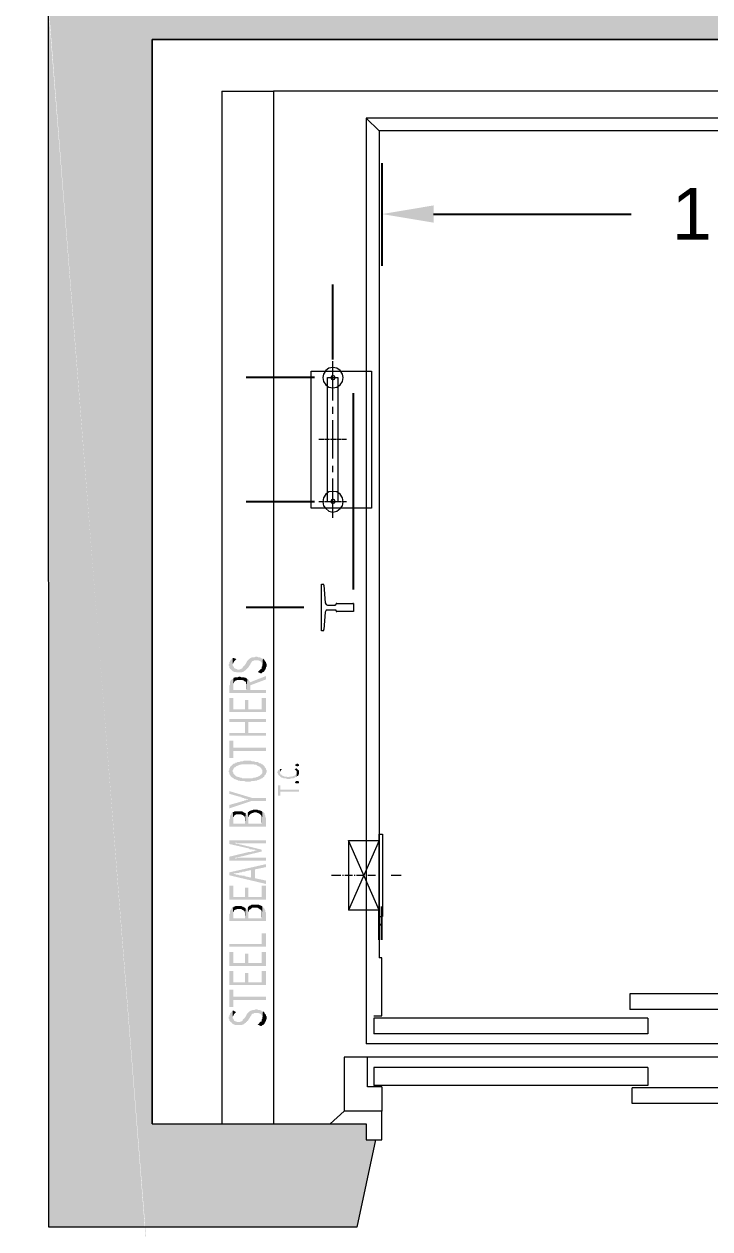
# Model space of a CAD drawing. Header units: metres. Extents: x -598 to 357, y -242 to 574.
# Drawn here: x -294.302 to -292.973, y 67.546 to 69.879 of the extents above; entities that cross this region are included whole.
import ezdxf

# ---------------------------------------------------------------- set-up
doc = ezdxf.new("R2010")
doc.units = ezdxf.units.M
doc.header["$PDMODE"] = 3
doc.layers.add('Muro Mamspoteria', color=5, linetype='Continuous', lineweight=9)
doc.layers.add('xref_Nivel TIPICO$0$H-hatch mamposteria', color=8, linetype='Continuous')
doc.layers.add('ZXREF_ELEVADORES$0$E-Elevador', color=1, linetype='Continuous')
doc.styles.add('ZXREF_ELEVADORES$0$Standard', font='arial.ttf')
doc.dimstyles.new('ZXREF_ELEVADORES$0$Standard', dxfattribs={"dimtxt": 0.1, "dimasz": 0.1, "dimexe": 0.1, "dimexo": 0.0625, "dimgap": 0.09, "dimtad": 0, "dimtih": 1, "dimtoh": 1, "dimdec": 4, "dimzin": 0, "dimdsep": 46, "dimtxsty": 'ZXREF_ELEVADORES$0$Standard', "dimcen": 0.09, "dimclrd": 1, "dimclre": 1, "dimclrt": 1, "dimadec": 0, "dimazin": 0, "dimtfac": 1, "dimtdec": 4, "dimtofl": 0, "dimtmove": 0, "dimatfit": 3, "dimfxl": 1, "dimtolj": 1, "dimtzin": 0, "dimarcsym": 0})

# ---------------------------------------------------------------- blocks, each defined once
blk = doc.blocks.new('*D248')
at = {"layer": 'Defpoints', "color": 0, "transparency": 16777216}
for p in [(-182.3902, 289.0905), (-180.9949, 289.0905), (-182.3902, 288.9296)]:
    blk.add_point(p, dxfattribs=at)
at = {"layer": 'ZXREF_ELEVADORES$0$E-Elevador', "color": 1, "lineweight": -2, "transparency": 16777216}
for p, q in [((-182.3902, 289.028), (-182.3902, 288.8296)), ((-180.9949, 289.028), (-180.9949, 288.8296)), ((-182.2902, 288.9296), (-181.9075, 288.9296)), ((-181.0949, 288.9296), (-181.4775, 288.9296))]:
    blk.add_line(p, q, dxfattribs=at)
at = {"layer": 'ZXREF_ELEVADORES$0$E-Elevador', "color": 1, "transparency": 16777216}
for points in [[(-182.2902, 288.9463), (-182.2902, 288.913), (-182.3902, 288.9296)], [(-181.0949, 288.9463), (-181.0949, 288.913), (-180.9949, 288.9296)]]:
    blk.add_solid(points, dxfattribs=at)
at = {"layer": 'ZXREF_ELEVADORES$0$E-Elevador', "color": 1, "transparency": 16777216, "insert": (-181.6925, 288.9296), "char_height": 0.1, "attachment_point": 5, "style": 'ZXREF_ELEVADORES$0$Standard'}
blk.add_mtext('\\A1;1.40', dxfattribs=at)
blk = doc.blocks.new('ELEVADOR 01')
at = {"layer": 'ZXREF_ELEVADORES$0$E-Elevador'}
for points in [[(-182.68725, 288.05644), (-182.68725, 288.05513), (-182.68593, 288.05425), (-182.68593, 288.05205), (-182.68593, 288.05073), (-182.68461, 288.04985), (-182.68461, 288.04853), (-182.68373, 288.04853), (-182.68241, 288.04721), (-182.68153, 288.04634), (-182.68021, 288.04502), (-182.67934, 288.04414), (-182.67802, 288.04414), (-182.67714, 288.04282), (-182.67582, 288.04282), (-182.67362, 288.04282), (-182.67142, 288.04194), (-182.67011, 288.04194), (-182.66791, 288.04194), (-182.66703, 288.04194), (-182.66439, 288.04194), (-182.6622, 288.04194), (-182.66132, 288.04282), (-182.66, 288.04282), (-182.65912, 288.04282), (-182.6578, 288.04414), (-182.65648, 288.04502), (-182.65429, 288.04634), (-182.65341, 288.04721), (-182.65341, 288.04765), (-182.65209, 288.04853), (-182.65121, 288.04985), (-182.64989, 288.05073), (-182.6455, 288.05732), (-182.6455, 288.05864), (-182.64418, 288.05996), (-182.6433, 288.06084), (-182.6433, 288.06216), (-182.64198, 288.06304), (-182.6411, 288.06435), (-182.6389, 288.06435), (-182.6389, 288.06523), (-182.63759, 288.06523), (-182.63539, 288.06523), (-182.63319, 288.06523), (-182.63319, 288.06567), (-182.63099, 288.06523), (-182.62968, 288.06523), (-182.62748, 288.06435), (-182.62616, 288.06435), (-182.62528, 288.06304), (-182.62396, 288.06216), (-182.62308, 288.06084), (-182.62308, 288.05996), (-182.62177, 288.05864), (-182.62177, 288.05732), (-182.62177, 288.05644), (-182.62089, 288.06875), (-182.62308, 288.06875), (-182.62396, 288.07007), (-182.62528, 288.07007), (-182.62616, 288.07095), (-182.62836, 288.07095), (-182.62968, 288.07095), (-182.63187, 288.07226), (-182.63407, 288.07226), (-182.63539, 288.07226), (-182.63759, 288.07095), (-182.63978, 288.07095), (-182.6411, 288.07095), (-182.6433, 288.07095), (-182.6433, 288.07007), (-182.64418, 288.07007), (-182.64638, 288.06875), (-182.64769, 288.06787), (-182.64901, 288.06655), (-182.64989, 288.06523), (-182.65121, 288.06435), (-182.65209, 288.06304), (-182.65209, 288.06216), (-182.65648, 288.05513), (-182.65692, 288.05556), (-182.6578, 288.05425), (-182.65912, 288.05293), (-182.66, 288.05205), (-182.66, 288.05073), (-182.66132, 288.04985), (-182.66351, 288.04853), (-182.66439, 288.04853), (-182.66703, 288.04721), (-182.66923, 288.04721), (-182.67011, 288.04721), (-182.67142, 288.04853), (-182.67362, 288.04853), (-182.6745, 288.04985), (-182.67582, 288.04985), (-182.67714, 288.05073), (-182.67714, 288.05205), (-182.67802, 288.05293), (-182.67802, 288.05425), (-182.67934, 288.05513), (-182.67934, 288.05644), (-182.67934, 288.07007), (-182.68021, 288.06875), (-182.68153, 288.06787), (-182.68241, 288.06655), (-182.68373, 288.06523), (-182.68461, 288.06435), (-182.68505, 288.06435), (-182.68461, 288.06304), (-182.68593, 288.06216), (-182.68593, 288.05996), (-182.68593, 288.05864), (-182.68725, 288.05732)], [(-182.67934, 288.07007), (-182.67934, 288.05644), (-182.67934, 288.05864), (-182.67802, 288.05996), (-182.67802, 288.06084), (-182.67714, 288.06216), (-182.67714, 288.06304), (-182.67582, 288.06435), (-182.6745, 288.06523), (-182.67362, 288.06655), (-182.6723, 288.06787), (-182.67802, 288.07007)], [(-182.63099, 288.04282), (-182.62396, 288.03974), (-182.62308, 288.04062), (-182.62177, 288.04194), (-182.62089, 288.04282), (-182.61957, 288.04282), (-182.61825, 288.04414), (-182.61737, 288.04502), (-182.61737, 288.04634), (-182.61605, 288.04721), (-182.61605, 288.04853), (-182.61517, 288.04985), (-182.61517, 288.05073), (-182.61517, 288.05205), (-182.61385, 288.05293), (-182.61385, 288.05425), (-182.61385, 288.05644), (-182.61385, 288.05732), (-182.61385, 288.05864), (-182.61517, 288.05996), (-182.61517, 288.06084), (-182.61517, 288.06216), (-182.61605, 288.06304), (-182.61737, 288.06435), (-182.61737, 288.06523), (-182.61825, 288.06655), (-182.61957, 288.06787), (-182.62089, 288.06875), (-182.62177, 288.05644), (-182.62177, 288.05513), (-182.62177, 288.05425), (-182.62308, 288.05293), (-182.62308, 288.05205), (-182.62308, 288.04985), (-182.62396, 288.04853), (-182.62528, 288.04853), (-182.62616, 288.04721), (-182.62748, 288.04634), (-182.62836, 288.04502), (-182.62968, 288.04414)], [(-182.68593, 288.01689), (-182.68593, 288.00239), (-182.61517, 288.00239), (-182.61517, 288.0081), (-182.6455, 288.0081), (-182.6455, 288.01689), (-182.64638, 288.0226), (-182.64681, 288.0226), (-182.64638, 288.0248), (-182.64769, 288.02612), (-182.64769, 288.027), (-182.64901, 288.02832), (-182.64989, 288.02832), (-182.65121, 288.0292), (-182.65209, 288.0081), (-182.67802, 288.0081), (-182.67802, 288.01601), (-182.67802, 288.03052), (-182.67934, 288.0292), (-182.68021, 288.0292), (-182.68153, 288.02832), (-182.68241, 288.027), (-182.68373, 288.02612), (-182.68373, 288.0248), (-182.68461, 288.02392), (-182.68461, 288.0226), (-182.68461, 288.02173), (-182.68461, 288.01909), (-182.68461, 288.01821)], [(-182.67802, 288.03052), (-182.67802, 288.01601), (-182.67802, 288.02041), (-182.67714, 288.02173), (-182.67714, 288.0226), (-182.67582, 288.02392), (-182.67582, 288.0248), (-182.6745, 288.02612), (-182.6723, 288.02612), (-182.67142, 288.027), (-182.67011, 288.027), (-182.66791, 288.027), (-182.66571, 288.027), (-182.66439, 288.027), (-182.66351, 288.027), (-182.66132, 288.027), (-182.66, 288.027), (-182.6578, 288.02612), (-182.65648, 288.0248), (-182.6556, 288.0248), (-182.65429, 288.02392), (-182.65341, 288.0226), (-182.65341, 288.02173), (-182.65341, 288.02041), (-182.65209, 288.01909), (-182.65209, 288.01821), (-182.65209, 288.01601), (-182.65209, 288.0081), (-182.65121, 288.0292), (-182.65209, 288.03052), (-182.65341, 288.03052), (-182.65429, 288.03183), (-182.65648, 288.03183), (-182.6578, 288.03271), (-182.66, 288.03271), (-182.66132, 288.03271), (-182.66351, 288.03271), (-182.66571, 288.03403), (-182.66703, 288.03403), (-182.66923, 288.03271), (-182.67142, 288.03271), (-182.6723, 288.03271), (-182.6745, 288.03271), (-182.67582, 288.03183), (-182.67714, 288.03183)], [(-182.64638, 288.0226), (-182.6455, 288.01689), (-182.61517, 288.02832), (-182.61517, 288.03491)], [(-182.68593, 287.99228), (-182.68593, 287.96547), (-182.61517, 287.96547), (-182.61517, 287.99228), (-182.62308, 287.99228), (-182.62308, 287.97075), (-182.64901, 287.97075), (-182.64901, 287.98877), (-182.6556, 287.98877), (-182.6556, 287.97075), (-182.67802, 287.97075), (-182.67802, 287.99228)], [(-182.68593, 287.95185), (-182.68593, 287.94614), (-182.6556, 287.94614), (-182.6556, 287.9246), (-182.64901, 287.94614), (-182.61517, 287.94614), (-182.61517, 287.95185)], [(-182.68593, 287.9246), (-182.68593, 287.91933), (-182.61517, 287.91933), (-182.61517, 287.9246), (-182.64901, 287.9246), (-182.64901, 287.94614), (-182.6556, 287.9246)], [(-182.68593, 287.9101), (-182.68593, 287.87626), (-182.67802, 287.87626), (-182.67802, 287.88989), (-182.61517, 287.88989), (-182.61517, 287.89648), (-182.67802, 287.89648), (-182.67802, 287.9101)], [(-182.67934, 287.86396), (-182.67934, 287.85033), (-182.67934, 287.85297), (-182.67802, 287.85385), (-182.67802, 287.85517), (-182.67714, 287.85605), (-182.67714, 287.85737), (-182.67582, 287.85825), (-182.6745, 287.85825), (-182.67362, 287.85956), (-182.6723, 287.86044), (-182.67142, 287.86044), (-182.66923, 287.86176), (-182.66791, 287.86176), (-182.66571, 287.86308), (-182.66351, 287.86308), (-182.6622, 287.86396), (-182.66, 287.86396), (-182.65912, 287.86396), (-182.65648, 287.86396), (-182.65429, 287.86396), (-182.65209, 287.86396), (-182.65121, 287.86396), (-182.64989, 287.86396), (-182.64769, 287.86396), (-182.64638, 287.86396), (-182.64418, 287.86396), (-182.64198, 287.86396), (-182.6411, 287.86396), (-182.6389, 287.86396), (-182.63759, 287.86308), (-182.63539, 287.86308), (-182.63407, 287.86308), (-182.63187, 287.86176), (-182.63099, 287.86044), (-182.62968, 287.86044), (-182.62748, 287.85956), (-182.62616, 287.85825), (-182.62528, 287.85825), (-182.62528, 287.85737), (-182.62396, 287.85605), (-182.62308, 287.85517), (-182.62308, 287.85385), (-182.62177, 287.85297), (-182.62177, 287.85165), (-182.62177, 287.85033), (-182.62177, 287.86396), (-182.62308, 287.86396), (-182.62396, 287.86528), (-182.62616, 287.86616), (-182.62748, 287.86616), (-182.62968, 287.86747), (-182.63099, 287.86835), (-182.63187, 287.86835), (-182.63407, 287.86835), (-182.63539, 287.86835), (-182.63759, 287.86967), (-182.6389, 287.86967), (-182.6411, 287.86967), (-182.64198, 287.86967), (-182.64418, 287.87099), (-182.64638, 287.87099), (-182.64901, 287.87099), (-182.65121, 287.87099), (-182.65209, 287.87099), (-182.65341, 287.87099), (-182.6556, 287.87099), (-182.6578, 287.87099), (-182.66, 287.86967), (-182.66132, 287.86967), (-182.66351, 287.86967), (-182.66439, 287.86967), (-182.66703, 287.86835), (-182.66791, 287.86835), (-182.67011, 287.86835), (-182.67142, 287.86747), (-182.67362, 287.86747), (-182.6745, 287.86616), (-182.67582, 287.86528), (-182.67802, 287.86528)], [(-182.68725, 287.85033), (-182.68725, 287.84946), (-182.68593, 287.84814), (-182.68593, 287.84506), (-182.68461, 287.84374), (-182.68373, 287.84286), (-182.68373, 287.84155), (-182.68241, 287.84023), (-182.68153, 287.83935), (-182.68021, 287.83803), (-182.67934, 287.83803), (-182.67802, 287.83715), (-182.67714, 287.83583), (-182.6745, 287.83495), (-182.67362, 287.83495), (-182.67142, 287.83364), (-182.67011, 287.83364), (-182.66923, 287.83232), (-182.66791, 287.83232), (-182.66571, 287.83232), (-182.66439, 287.83144), (-182.6622, 287.83144), (-182.66, 287.83144), (-182.65912, 287.83144), (-182.65648, 287.83144), (-182.65429, 287.83012), (-182.65209, 287.83012), (-182.65121, 287.83012), (-182.64989, 287.83012), (-182.64769, 287.83012), (-182.6455, 287.83012), (-182.6433, 287.83144), (-182.6411, 287.83144), (-182.63978, 287.83144), (-182.63759, 287.83144), (-182.63627, 287.83232), (-182.63407, 287.83232), (-182.63319, 287.83232), (-182.63099, 287.83364), (-182.62968, 287.83364), (-182.62748, 287.83495), (-182.62616, 287.83495), (-182.62528, 287.83583), (-182.62308, 287.83715), (-182.62177, 287.83715), (-182.62089, 287.83803), (-182.61957, 287.83935), (-182.61825, 287.84023), (-182.61825, 287.84155), (-182.61737, 287.84286), (-182.61605, 287.84374), (-182.61517, 287.84506), (-182.61517, 287.84594), (-182.61517, 287.84726), (-182.61385, 287.84814), (-182.61385, 287.84946), (-182.61385, 287.85033), (-182.61385, 287.85165), (-182.61385, 287.85297), (-182.61517, 287.85385), (-182.61517, 287.85517), (-182.61517, 287.85605), (-182.61605, 287.85737), (-182.61737, 287.85825), (-182.61737, 287.85956), (-182.61825, 287.86044), (-182.61957, 287.86176), (-182.62089, 287.86308), (-182.62177, 287.86396), (-182.62177, 287.85033), (-182.62177, 287.85077), (-182.62177, 287.84946), (-182.62177, 287.84726), (-182.62308, 287.84594), (-182.62396, 287.84506), (-182.62396, 287.84374), (-182.62528, 287.84374), (-182.62616, 287.84286), (-182.62748, 287.84155), (-182.62836, 287.84155), (-182.62968, 287.84023), (-182.63187, 287.83935), (-182.63319, 287.83935), (-182.63539, 287.83803), (-182.63759, 287.83803), (-182.6389, 287.83803), (-182.6411, 287.83715), (-182.6433, 287.83715), (-182.64418, 287.83715), (-182.64638, 287.83715), (-182.64901, 287.83715), (-182.65121, 287.83715), (-182.65341, 287.83715), (-182.6556, 287.83715), (-182.65648, 287.83715), (-182.65912, 287.83715), (-182.66132, 287.83715), (-182.6622, 287.83803), (-182.66439, 287.83803), (-182.66571, 287.83803), (-182.66703, 287.83935), (-182.66923, 287.83935), (-182.67011, 287.84023), (-182.67142, 287.84023), (-182.67362, 287.84155), (-182.6745, 287.84286), (-182.67582, 287.84374), (-182.67714, 287.84506), (-182.67802, 287.84594), (-182.67802, 287.84726), (-182.67802, 287.84814), (-182.67934, 287.84946), (-182.67934, 287.85033), (-182.67934, 287.86396), (-182.68021, 287.86308), (-182.68153, 287.86176), (-182.68241, 287.86044), (-182.68285, 287.86088), (-182.68373, 287.85956), (-182.68461, 287.85825), (-182.68461, 287.85737), (-182.68593, 287.85605), (-182.68593, 287.85517), (-182.68593, 287.85297), (-182.68725, 287.85165)], [(-182.59276, 287.84814), (-182.59276, 287.84726), (-182.59144, 287.84594), (-182.59144, 287.84374), (-182.59012, 287.84374), (-182.59012, 287.84286), (-182.58924, 287.84286), (-182.58924, 287.84155), (-182.58793, 287.84155), (-182.58793, 287.84023), (-182.58705, 287.84023), (-182.58573, 287.83935), (-182.58485, 287.83803), (-182.58353, 287.83803), (-182.58265, 287.83803), (-182.58133, 287.83715), (-182.58002, 287.83715), (-182.57914, 287.83715), (-182.57782, 287.83715), (-182.57694, 287.83715), (-182.57562, 287.83715), (-182.57474, 287.83583), (-182.57342, 287.83583), (-182.57211, 287.83583), (-182.57123, 287.83583), (-182.56903, 287.83583), (-182.56771, 287.83583), (-182.56683, 287.83715), (-182.56551, 287.83715), (-182.56463, 287.83715), (-182.56332, 287.83715), (-182.562, 287.83715), (-182.56112, 287.83715), (-182.5598, 287.83803), (-182.56024, 287.83803), (-182.55892, 287.83803), (-182.5576, 287.83935), (-182.55672, 287.83935), (-182.55541, 287.84023), (-182.55541, 287.84067), (-182.55541, 287.84814), (-182.55541, 287.84726), (-182.55541, 287.84594), (-182.55672, 287.84506), (-182.55672, 287.84374), (-182.5576, 287.84374), (-182.55892, 287.84286), (-182.5598, 287.84155), (-182.56112, 287.84155), (-182.562, 287.84155), (-182.56332, 287.84023), (-182.56332, 287.84067), (-182.56463, 287.84023), (-182.56463, 287.84067), (-182.56551, 287.84023), (-182.56683, 287.84023), (-182.56771, 287.84023), (-182.56903, 287.84023), (-182.56991, 287.83935), (-182.57123, 287.83935), (-182.57211, 287.83935), (-182.57342, 287.83935), (-182.57474, 287.84023), (-182.57562, 287.84023), (-182.57694, 287.84023), (-182.57782, 287.84023), (-182.57782, 287.84067), (-182.57914, 287.84023), (-182.58002, 287.84023), (-182.58133, 287.84155), (-182.58265, 287.84155), (-182.58353, 287.84286), (-182.58485, 287.84286), (-182.58485, 287.84374), (-182.58573, 287.84374), (-182.58705, 287.84506), (-182.58705, 287.84594), (-182.58793, 287.84726), (-182.58837, 287.84726), (-182.58793, 287.84814), (-182.58793, 287.85517), (-182.58924, 287.85385), (-182.59012, 287.85297), (-182.59056, 287.85297), (-182.59144, 287.85165), (-182.59144, 287.85033), (-182.59144, 287.85077), (-182.59276, 287.84946)], [(-182.58793, 287.85517), (-182.58793, 287.84814), (-182.58793, 287.84946), (-182.58705, 287.85033), (-182.58705, 287.85077), (-182.58705, 287.85165), (-182.58573, 287.85165), (-182.58573, 287.85297), (-182.58485, 287.85297), (-182.58353, 287.85385), (-182.58705, 287.85517)], [(-182.5598, 287.85385), (-182.55892, 287.85385), (-182.5576, 287.85297), (-182.55672, 287.85165), (-182.55541, 287.85033), (-182.55541, 287.85077), (-182.55541, 287.84946), (-182.55541, 287.84814), (-182.55541, 287.84023), (-182.55453, 287.84023), (-182.55453, 287.84155), (-182.55321, 287.84155), (-182.55321, 287.84286), (-182.55189, 287.84286), (-182.55189, 287.84374), (-182.55189, 287.84506), (-182.55101, 287.84506), (-182.55101, 287.84594), (-182.55101, 287.84726), (-182.55101, 287.84814), (-182.55101, 287.84858), (-182.55101, 287.84946), (-182.55101, 287.85033), (-182.55101, 287.85165), (-182.55189, 287.85165), (-182.55189, 287.85297), (-182.55233, 287.85297), (-182.55321, 287.85385), (-182.55453, 287.85517), (-182.55541, 287.85605), (-182.55672, 287.85605)], [(-182.55101, 287.86308), (-182.55101, 287.86044), (-182.55321, 287.86044), (-182.55453, 287.85956), (-182.55541, 287.86044), (-182.55672, 287.86044), (-182.5576, 287.86044), (-182.5576, 287.86176), (-182.55892, 287.86176), (-182.55892, 287.86308), (-182.5576, 287.86308), (-182.5576, 287.86396), (-182.55672, 287.86396), (-182.55541, 287.86528), (-182.55453, 287.86528), (-182.55321, 287.86528), (-182.55189, 287.86396), (-182.55233, 287.86396), (-182.55101, 287.86396)], [(-182.59144, 287.82353), (-182.59144, 287.80331), (-182.58705, 287.80331), (-182.58705, 287.81122), (-182.55101, 287.81122), (-182.55101, 287.81474), (-182.58705, 287.81474), (-182.58705, 287.82353)], [(-182.55101, 287.82924), (-182.55101, 287.82792), (-182.55189, 287.82792), (-182.55189, 287.82704), (-182.55321, 287.82704), (-182.55453, 287.82704), (-182.55541, 287.82704), (-182.55672, 287.82704), (-182.5576, 287.82792), (-182.55892, 287.82924), (-182.5576, 287.83012), (-182.5576, 287.83056), (-182.5576, 287.83144), (-182.55672, 287.83144), (-182.55541, 287.83144), (-182.55453, 287.83144), (-182.55321, 287.83144), (-182.55189, 287.83144), (-182.55233, 287.83144), (-182.55101, 287.83012)], [(-182.68593, 287.8121), (-182.68593, 287.80683), (-182.66571, 287.80112), (-182.66439, 287.80112), (-182.66351, 287.7998), (-182.66132, 287.7998), (-182.66, 287.79892), (-182.6578, 287.79892), (-182.65648, 287.7976), (-182.6556, 287.7976), (-182.65341, 287.7976), (-182.65209, 287.79672), (-182.64989, 287.79672), (-182.64989, 287.7954), (-182.64198, 287.7932), (-182.61517, 287.7932), (-182.61517, 287.79892), (-182.64198, 287.79892)], [(-182.68593, 287.78529), (-182.68593, 287.7787), (-182.64198, 287.7932), (-182.64989, 287.7954), (-182.65121, 287.7954), (-182.65341, 287.7954), (-182.65429, 287.79408), (-182.65648, 287.79408), (-182.6578, 287.7932), (-182.65912, 287.7932), (-182.66, 287.7932), (-182.6622, 287.79189), (-182.66351, 287.79189), (-182.66571, 287.79101)], [(-182.64989, 287.77167), (-182.64901, 287.75717), (-182.64901, 287.76156), (-182.64769, 287.76288), (-182.64769, 287.76376), (-182.64769, 287.76508), (-182.64638, 287.76596), (-182.6455, 287.76728), (-182.64418, 287.76859), (-182.6433, 287.76859), (-182.64198, 287.76947), (-182.63978, 287.76947), (-182.6389, 287.77079), (-182.63627, 287.77079), (-182.63539, 287.77079), (-182.63319, 287.77079), (-182.63099, 287.76947), (-182.62968, 287.76947), (-182.62836, 287.76859), (-182.62748, 287.76859), (-182.62616, 287.76728), (-182.62528, 287.76596), (-182.62396, 287.76508), (-182.62396, 287.76376), (-182.62308, 287.76288), (-182.62308, 287.76156), (-182.62308, 287.76068), (-182.62308, 287.75937), (-182.62308, 287.75717), (-182.62308, 287.74926), (-182.62177, 287.77167), (-182.62308, 287.77299), (-182.62396, 287.77387), (-182.62528, 287.77387), (-182.62616, 287.77519), (-182.62836, 287.77519), (-182.62968, 287.77519), (-182.63187, 287.77607), (-182.63407, 287.77607), (-182.63627, 287.77607), (-182.63759, 287.77607), (-182.63978, 287.77607), (-182.6411, 287.77519), (-182.6433, 287.77519), (-182.64418, 287.77519), (-182.6455, 287.77387), (-182.64769, 287.77299), (-182.64901, 287.77167)], [(-182.68593, 287.75717), (-182.68593, 287.74355), (-182.61517, 287.74355), (-182.61517, 287.76068), (-182.61605, 287.76156), (-182.61605, 287.76288), (-182.61605, 287.76376), (-182.61605, 287.76508), (-182.61737, 287.76596), (-182.61737, 287.76728), (-182.61737, 287.76859), (-182.61825, 287.76947), (-182.61957, 287.77079), (-182.62089, 287.77167), (-182.62177, 287.77167), (-182.62308, 287.74926), (-182.64901, 287.74926), (-182.64901, 287.75717), (-182.64989, 287.77167), (-182.65121, 287.77079), (-182.65121, 287.76947), (-182.65209, 287.76859), (-182.65209, 287.76596), (-182.65341, 287.76596), (-182.65341, 287.76728), (-182.65429, 287.76859), (-182.65429, 287.76947), (-182.6556, 287.74926), (-182.67802, 287.74926), (-182.67802, 287.75717), (-182.67934, 287.77079), (-182.68021, 287.77079), (-182.68153, 287.76947), (-182.68241, 287.76859), (-182.68241, 287.76728), (-182.68373, 287.76596), (-182.68373, 287.76508), (-182.68461, 287.76376), (-182.68461, 287.76288), (-182.68461, 287.76156), (-182.68461, 287.76068), (-182.68461, 287.75849)], [(-182.67934, 287.77079), (-182.67802, 287.75717), (-182.67802, 287.76156), (-182.67714, 287.76288), (-182.67714, 287.76376), (-182.67582, 287.76508), (-182.6745, 287.76596), (-182.6723, 287.76728), (-182.67142, 287.76728), (-182.66923, 287.76728), (-182.66703, 287.76728), (-182.66439, 287.76728), (-182.66351, 287.76728), (-182.66132, 287.76596), (-182.66, 287.76596), (-182.65912, 287.76508), (-182.6578, 287.76376), (-182.65648, 287.76288), (-182.65648, 287.76156), (-182.6556, 287.76068), (-182.6556, 287.75937), (-182.6556, 287.75849), (-182.6556, 287.75585), (-182.6556, 287.74926), (-182.65429, 287.76947), (-182.6556, 287.76947), (-182.6578, 287.77079), (-182.65912, 287.77167), (-182.66132, 287.77299), (-182.6622, 287.77299), (-182.66439, 287.77299), (-182.66703, 287.77299), (-182.66791, 287.77299), (-182.67011, 287.77299), (-182.67142, 287.77299), (-182.67362, 287.77299), (-182.67582, 287.77299), (-182.67714, 287.77167), (-182.67802, 287.77167)], [(-182.68593, 287.71674), (-182.68593, 287.70971), (-182.64769, 287.70092), (-182.64638, 287.6996), (-182.64418, 287.6996), (-182.64198, 287.6996), (-182.6411, 287.69872), (-182.6389, 287.69872), (-182.63627, 287.69872), (-182.63539, 287.6974), (-182.63319, 287.6974), (-182.62308, 287.6952), (-182.62308, 287.69872), (-182.65912, 287.70751), (-182.6745, 287.71102), (-182.6745, 287.71234)], [(-182.68593, 287.71674), (-182.6745, 287.71234), (-182.6723, 287.71234), (-182.67011, 287.71102), (-182.66791, 287.71102), (-182.66703, 287.71102), (-182.66439, 287.71102), (-182.66351, 287.71102), (-182.66132, 287.71102), (-182.65912, 287.71102), (-182.6578, 287.71102), (-182.6556, 287.71102), (-182.65429, 287.71102), (-182.61517, 287.71102), (-182.61517, 287.71674)], [(-182.68593, 287.6851), (-182.6745, 287.6829), (-182.65912, 287.68641), (-182.62308, 287.6952), (-182.63319, 287.6974), (-182.63319, 287.69652), (-182.63539, 287.69652), (-182.63759, 287.69652), (-182.6389, 287.6952), (-182.6411, 287.6952), (-182.64198, 287.6952), (-182.64418, 287.69433), (-182.64638, 287.69433), (-182.64769, 287.69433)], [(-182.68593, 287.6851), (-182.68593, 287.67719), (-182.61517, 287.67719), (-182.61517, 287.6829), (-182.65429, 287.6829), (-182.65473, 287.6829), (-182.65648, 287.6829), (-182.65912, 287.6829), (-182.66, 287.6829), (-182.6622, 287.6829), (-182.66439, 287.6829), (-182.66571, 287.6829), (-182.66703, 287.6829), (-182.66923, 287.6829), (-182.67142, 287.6829), (-182.6723, 287.68158), (-182.6745, 287.68158), (-182.6745, 287.6829)], [(-182.68593, 287.65477), (-182.67802, 287.65126), (-182.67714, 287.65258), (-182.67362, 287.65258), (-182.67142, 287.65346), (-182.67011, 287.65346), (-182.66791, 287.65346), (-182.66571, 287.65477), (-182.66351, 287.65477), (-182.6622, 287.65477), (-182.66, 287.65609), (-182.6578, 287.65609), (-182.65648, 287.65609), (-182.65429, 287.65697), (-182.64418, 287.65917), (-182.64418, 287.64467), (-182.63627, 287.66049), (-182.61517, 287.66488), (-182.61517, 287.67059)], [(-182.68593, 287.65477), (-182.68593, 287.64906), (-182.61517, 287.63236), (-182.61517, 287.63895), (-182.63627, 287.64335), (-182.63627, 287.66049), (-182.64418, 287.64467), (-182.65429, 287.64686), (-182.6556, 287.64686), (-182.65648, 287.64818), (-182.65912, 287.64818), (-182.66132, 287.64818), (-182.6622, 287.64906), (-182.66439, 287.64906), (-182.66571, 287.64906), (-182.66703, 287.64906), (-182.66923, 287.65038), (-182.67142, 287.65038), (-182.6723, 287.65038), (-182.6745, 287.65126), (-182.67582, 287.65126), (-182.67802, 287.65126), (-182.67802, 287.6517)], [(-182.68593, 287.62885), (-182.68593, 287.60204), (-182.61517, 287.60204), (-182.61517, 287.62885), (-182.62308, 287.62885), (-182.62308, 287.60731), (-182.64901, 287.60731), (-182.64901, 287.62533), (-182.6556, 287.62533), (-182.6556, 287.60731), (-182.67802, 287.60731), (-182.67802, 287.62885)], [(-182.68593, 287.57391), (-182.68593, 287.56029), (-182.61517, 287.56029), (-182.61517, 287.57699), (-182.61605, 287.57831), (-182.61605, 287.57919), (-182.61605, 287.5805), (-182.61605, 287.58182), (-182.61737, 287.5827), (-182.61737, 287.58402), (-182.61825, 287.5849), (-182.61957, 287.58622), (-182.62089, 287.5871), (-182.62177, 287.58841), (-182.62308, 287.566), (-182.64901, 287.566), (-182.64901, 287.57391), (-182.64989, 287.5871), (-182.65121, 287.58622), (-182.65121, 287.5849), (-182.65209, 287.58402), (-182.65209, 287.5827), (-182.65341, 287.5827), (-182.65429, 287.58402), (-182.65429, 287.5849), (-182.6556, 287.566), (-182.67802, 287.566), (-182.67802, 287.57259), (-182.67934, 287.5871), (-182.68021, 287.58622), (-182.68153, 287.5849), (-182.68241, 287.58402), (-182.68241, 287.5827), (-182.68373, 287.58182), (-182.68461, 287.5805), (-182.68461, 287.57919), (-182.68461, 287.57699), (-182.68461, 287.57611), (-182.68461, 287.57479)], [(-182.67934, 287.5871), (-182.67802, 287.57259), (-182.67802, 287.57831), (-182.67714, 287.57919), (-182.67714, 287.5805), (-182.67582, 287.58182), (-182.6745, 287.5827), (-182.6723, 287.5827), (-182.67142, 287.58402), (-182.66923, 287.58402), (-182.66703, 287.58402), (-182.66439, 287.58402), (-182.66351, 287.58402), (-182.66132, 287.5827), (-182.66, 287.58182), (-182.65912, 287.58182), (-182.65912, 287.5805), (-182.6578, 287.5805), (-182.65648, 287.57919), (-182.65648, 287.57831), (-182.6556, 287.57699), (-182.6556, 287.57611), (-182.6556, 287.57391), (-182.6556, 287.57259), (-182.6556, 287.566), (-182.65429, 287.5849), (-182.6556, 287.58622), (-182.6578, 287.5871), (-182.65912, 287.58841), (-182.66132, 287.58841), (-182.6622, 287.58973), (-182.66439, 287.58973), (-182.66703, 287.58973), (-182.66791, 287.58973), (-182.67011, 287.58973), (-182.67142, 287.58973), (-182.67362, 287.58973), (-182.67582, 287.58841), (-182.67714, 287.58841), (-182.67802, 287.5871)], [(-182.64989, 287.5871), (-182.64901, 287.57391), (-182.64901, 287.57831), (-182.64769, 287.57919), (-182.64769, 287.5805), (-182.64769, 287.58182), (-182.64638, 287.5827), (-182.6455, 287.5827), (-182.6455, 287.58402), (-182.64418, 287.58402), (-182.6433, 287.5849), (-182.64198, 287.58622), (-182.63978, 287.58622), (-182.6389, 287.58622), (-182.63627, 287.58622), (-182.63539, 287.58622), (-182.63319, 287.58622), (-182.63099, 287.58622), (-182.62968, 287.5849), (-182.62836, 287.5849), (-182.62748, 287.58402), (-182.62616, 287.5827), (-182.62528, 287.5827), (-182.62396, 287.58182), (-182.62396, 287.5805), (-182.62308, 287.57919), (-182.62308, 287.57831), (-182.62308, 287.57699), (-182.62308, 287.57479), (-182.62308, 287.57391), (-182.62308, 287.566), (-182.62177, 287.58841), (-182.62308, 287.58973), (-182.62396, 287.58973), (-182.62528, 287.59061), (-182.62616, 287.59061), (-182.62836, 287.59193), (-182.62968, 287.59193), (-182.63187, 287.59193), (-182.63407, 287.59193), (-182.63627, 287.59193), (-182.63759, 287.59193), (-182.63978, 287.59193), (-182.6411, 287.59193), (-182.6433, 287.59193), (-182.64418, 287.59061), (-182.6455, 287.59061), (-182.64769, 287.58973), (-182.64901, 287.58841)], [(-182.68593, 287.51634), (-182.68593, 287.51063), (-182.61517, 287.51063), (-182.61517, 287.53656), (-182.62308, 287.53656), (-182.62308, 287.51634)], [(-182.68593, 287.50052), (-182.68593, 287.47371), (-182.61517, 287.47371), (-182.61517, 287.50052), (-182.62308, 287.50052), (-182.62308, 287.47943), (-182.64901, 287.47943), (-182.64901, 287.49745), (-182.6556, 287.49745), (-182.6556, 287.47943), (-182.67802, 287.47943), (-182.67802, 287.50052)], [(-182.68593, 287.46361), (-182.68593, 287.43636), (-182.61517, 287.43636), (-182.61517, 287.46361), (-182.62308, 287.46361), (-182.62308, 287.44207), (-182.64901, 287.44207), (-182.64901, 287.46009), (-182.6556, 287.46009), (-182.6556, 287.44207), (-182.67802, 287.44207), (-182.67802, 287.46361)], [(-182.68593, 287.42757), (-182.68593, 287.39373), (-182.67802, 287.39373), (-182.67802, 287.40736), (-182.61517, 287.40736), (-182.61517, 287.41395), (-182.67802, 287.41395), (-182.67802, 287.42757)], [(-182.68725, 287.37352), (-182.68725, 287.3722), (-182.68593, 287.37), (-182.68593, 287.36912), (-182.68593, 287.3678), (-182.68461, 287.36692), (-182.68461, 287.36561), (-182.68373, 287.36561), (-182.68241, 287.36473), (-182.68153, 287.36341), (-182.68021, 287.36209), (-182.67934, 287.36121), (-182.67802, 287.36121), (-182.67714, 287.35989), (-182.67582, 287.35989), (-182.67362, 287.35901), (-182.67142, 287.35901), (-182.67011, 287.35901), (-182.66791, 287.35901), (-182.66703, 287.35901), (-182.66439, 287.35901), (-182.6622, 287.35901), (-182.66132, 287.35989), (-182.66, 287.35989), (-182.65912, 287.35989), (-182.6578, 287.36121), (-182.65648, 287.36209), (-182.65429, 287.36341), (-182.65341, 287.36341), (-182.65341, 287.36473), (-182.65209, 287.36561), (-182.65121, 287.36692), (-182.64989, 287.3678), (-182.6455, 287.37484), (-182.6455, 287.37571), (-182.64418, 287.37703), (-182.6433, 287.37791), (-182.6433, 287.37923), (-182.64198, 287.38011), (-182.6411, 287.38143), (-182.6389, 287.38143), (-182.63759, 287.38231), (-182.63539, 287.38231), (-182.63319, 287.38231), (-182.63319, 287.38275), (-182.63099, 287.38231), (-182.62968, 287.38231), (-182.62748, 287.38143), (-182.62616, 287.38143), (-182.62528, 287.38011), (-182.62528, 287.38055), (-182.62396, 287.37923), (-182.62308, 287.37791), (-182.62308, 287.37703), (-182.62177, 287.37571), (-182.62177, 287.37484), (-182.62177, 287.37352), (-182.62089, 287.38582), (-182.62308, 287.38582), (-182.62396, 287.38714), (-182.62528, 287.38714), (-182.62616, 287.38802), (-182.62836, 287.38802), (-182.62968, 287.38802), (-182.63187, 287.38934), (-182.63407, 287.38934), (-182.63539, 287.38934), (-182.63759, 287.38802), (-182.63978, 287.38802), (-182.6411, 287.38802), (-182.6433, 287.38714), (-182.64418, 287.38714), (-182.64638, 287.38582), (-182.64769, 287.38494), (-182.64901, 287.38362), (-182.64989, 287.38231), (-182.65121, 287.38143), (-182.65209, 287.38011), (-182.65209, 287.37923), (-182.65648, 287.3722), (-182.65692, 287.37264), (-182.6578, 287.37132), (-182.65912, 287.37), (-182.66, 287.36912), (-182.66, 287.3678), (-182.66132, 287.36692), (-182.66351, 287.36561), (-182.66439, 287.36561), (-182.66703, 287.36473), (-182.66923, 287.36473), (-182.67011, 287.36473), (-182.67142, 287.36561), (-182.67362, 287.36561), (-182.6745, 287.36692), (-182.67582, 287.36692), (-182.67714, 287.3678), (-182.67714, 287.36912), (-182.67802, 287.37), (-182.67802, 287.37132), (-182.67934, 287.3722), (-182.67934, 287.37352), (-182.67934, 287.38714), (-182.68021, 287.38582), (-182.68153, 287.38494), (-182.68241, 287.38362), (-182.68373, 287.38231), (-182.68461, 287.38143), (-182.68505, 287.38143), (-182.68461, 287.38011), (-182.68593, 287.37791), (-182.68593, 287.37703), (-182.68593, 287.37571), (-182.68725, 287.37484)], [(-182.67934, 287.38714), (-182.67934, 287.37352), (-182.67934, 287.37571), (-182.67802, 287.37703), (-182.67802, 287.37791), (-182.67714, 287.37923), (-182.67714, 287.38011), (-182.67582, 287.38143), (-182.6745, 287.38231), (-182.67362, 287.38362), (-182.6723, 287.38362), (-182.67802, 287.38714)], [(-182.63099, 287.35989), (-182.62396, 287.35682), (-182.62308, 287.3577), (-182.62177, 287.35901), (-182.62089, 287.35901), (-182.61957, 287.35989), (-182.61825, 287.36121), (-182.61737, 287.36209), (-182.61737, 287.36341), (-182.61605, 287.36473), (-182.61605, 287.36561), (-182.61517, 287.36692), (-182.61517, 287.3678), (-182.61517, 287.36912), (-182.61385, 287.37), (-182.61385, 287.37132), (-182.61385, 287.3722), (-182.61385, 287.37484), (-182.61385, 287.37571), (-182.61517, 287.37703), (-182.61517, 287.37791), (-182.61517, 287.37923), (-182.61605, 287.38011), (-182.61737, 287.38143), (-182.61737, 287.38231), (-182.61825, 287.38362), (-182.61957, 287.38494), (-182.62089, 287.38582), (-182.62177, 287.37352), (-182.62177, 287.3722), (-182.62177, 287.37132), (-182.62308, 287.37), (-182.62308, 287.3678), (-182.62308, 287.36692), (-182.62396, 287.36561), (-182.62528, 287.36561), (-182.62616, 287.36473), (-182.62748, 287.36341), (-182.62836, 287.36209), (-182.62968, 287.36121)]]:
    blk.add_hatch(color=256, dxfattribs=at).paths.add_polyline_path(points)
at = {"layer": 'ZXREF_ELEVADORES$0$E-Elevador', "color": 8, "linetype": 'Continuous', "lineweight": 20}
blk.add_lwpolyline([(-182.83574, 287.16745), (-182.83574, 289.26745), (-180.43314, 289.26745), (-180.43314, 287.16745)], dxfattribs=at)
at = {"layer": 'ZXREF_ELEVADORES$0$E-Elevador', "linetype": 'Continuous', "lineweight": 5}
for points in [[(-182.70043, 289.16785), (-182.70043, 287.16785), (-182.70043, 287.16785)], [(-182.60023, 289.16785), (-182.60023, 287.16785), (-182.60023, 287.16785)], [(-182.48553, 288.56842), (-182.48553, 288.64489), (-182.48553, 288.64489)], [(-182.48553, 288.54249), (-182.48553, 288.55611)], [(-182.48553, 288.45592), (-182.48553, 288.53019)], [(-182.50355, 288.49283), (-182.51278, 288.49283), (-182.51278, 288.49283)], [(-182.50135, 288.49283), (-182.50267, 288.49283)], [(-182.49256, 288.49283), (-182.50047, 288.49283)], [(-182.49037, 288.49283), (-182.49124, 288.49283)], [(-182.48114, 288.49283), (-182.48905, 288.49283)], [(-182.47894, 288.49283), (-182.48026, 288.49283)], [(-182.47015, 288.49283), (-182.47762, 288.49283)], [(-182.46751, 288.49283), (-182.46883, 288.49283)], [(-182.45872, 288.49283), (-182.46663, 288.49283)], [(-182.48553, 288.42999), (-182.48553, 288.44229)], [(-182.48553, 288.34122), (-182.48553, 288.41768)], [(-182.50355, 288.37242), (-182.51278, 288.37242), (-182.51278, 288.37242)], [(-182.50135, 288.37242), (-182.50267, 288.37242)], [(-182.49256, 288.37242), (-182.50047, 288.37242)], [(-182.49037, 288.37242), (-182.49124, 288.37242)], [(-182.48114, 288.37242), (-182.48905, 288.37242)], [(-182.47894, 288.37242), (-182.48026, 288.37242)], [(-182.47015, 288.37242), (-182.47762, 288.37242)], [(-182.46751, 288.37242), (-182.46883, 288.37242)], [(-182.45872, 288.37242), (-182.46663, 288.37242)], [(-182.39588, 287.72904), (-182.38885, 287.72904), (-182.38885, 287.56908)], [(-182.39588, 287.56908), (-182.39588, 287.72904), (-182.39588, 287.72904)], [(-182.45521, 287.71674), (-182.39588, 287.71674)], [(-182.39588, 287.71674), (-182.45521, 287.58182), (-182.45521, 287.58182)], [(-182.39588, 287.58182), (-182.45521, 287.71674), (-182.45521, 287.58182)], [(-182.48773, 287.64906), (-182.47015, 287.64906)], [(-182.46663, 287.64906), (-182.46444, 287.64906)], [(-182.46224, 287.64906), (-182.4473, 287.64906)], [(-182.44422, 287.64906), (-182.44202, 287.64906)], [(-182.43939, 287.64906), (-182.42489, 287.64906)], [(-182.42137, 287.64906), (-182.41917, 287.64906)], [(-182.41698, 287.64906), (-182.40247, 287.64906)], [(-182.37215, 287.64906), (-182.35281, 287.64906), (-182.35281, 287.64906)], [(-182.39588, 287.58182), (-182.45521, 287.58182)], [(-182.39588, 287.56908), (-182.38885, 287.56908)]]:
    blk.add_lwpolyline(points, dxfattribs=at)
at = {"layer": 'ZXREF_ELEVADORES$0$E-Elevador', "linetype": 'Continuous', "lineweight": 20}
for points in [[(-182.70043, 289.16785), (-182.60023, 289.16785)], [(-181.28975, 287.16785), (-180.60023, 287.16785), (-180.60023, 289.16785), (-182.60023, 289.16785)], [(-182.42049, 289.11511), (-182.39588, 289.0905), (-182.39588, 287.48954)], [(-182.42049, 289.11511), (-182.42049, 287.32298), (-182.42049, 287.32298)], [(-180.97026, 289.11511), (-182.42049, 289.11511)], [(-180.99487, 289.0905), (-182.39588, 289.0905)], [(-182.50355, 288.1228), (-182.50707, 288.1228), (-182.50707, 288.21289), (-182.50355, 288.21289)], [(-182.50267, 288.2107), (-182.50267, 288.21157), (-182.50355, 288.21289)], [(-182.50267, 288.2107), (-182.50047, 288.17686), (-182.49828, 288.17334), (-182.49564, 288.17246), (-182.48026, 288.17246), (-182.48026, 288.17334), (-182.47894, 288.17334), (-182.47894, 288.17466)], [(-182.47762, 288.17554), (-182.47894, 288.17554), (-182.47894, 288.17466)], [(-182.47762, 288.17554), (-182.44642, 288.17554), (-182.44642, 288.17554)], [(-182.4451, 288.17554), (-182.44642, 288.17554), (-182.44642, 288.17554)], [(-182.4451, 288.17554), (-182.4451, 288.15972), (-182.44642, 288.15972)], [(-182.47894, 288.16104), (-182.47894, 288.16235), (-182.49828, 288.16235), (-182.50047, 288.15884), (-182.50267, 288.125)], [(-182.47894, 288.16104), (-182.47894, 288.15972), (-182.47762, 288.15972)], [(-182.44642, 288.15972), (-182.47762, 288.15972)], [(-182.4451, 288.15972), (-182.4451, 288.16104)], [(-182.50355, 288.1228), (-182.50267, 288.12412), (-182.50267, 288.125)], [(-182.40599, 287.37703), (-182.39017, 287.37703), (-182.39017, 287.48954), (-182.39588, 287.48954)], [(-181.90983, 287.41966), (-181.90983, 287.38934)], [(-181.37545, 287.41966), (-181.90983, 287.41966)], [(-181.37545, 287.38934), (-181.90983, 287.38934)], [(-182.40599, 287.3722), (-182.40599, 287.34188)], [(-181.87468, 287.3722), (-181.87468, 287.34188), (-182.40599, 287.34188)], [(-181.87468, 287.3722), (-182.40599, 287.3722)], [(-180.83974, 287.32298), (-182.42049, 287.32298)], [(-182.46312, 287.29705), (-182.46312, 287.19246)], [(-180.83974, 287.29705), (-182.46312, 287.29705)], [(-182.41829, 287.23948), (-182.41829, 287.29705)], [(-182.40599, 287.27683), (-182.40599, 287.24168)], [(-181.87468, 287.27683), (-181.87468, 287.24168), (-182.40599, 287.24168)], [(-181.87468, 287.27683), (-182.40599, 287.27683), (-182.40599, 287.27683)], [(-182.39017, 287.23948), (-182.39017, 287.19246), (-182.46312, 287.19246)], [(-182.39017, 287.23948), (-182.41829, 287.23948)], [(-181.37413, 287.23728), (-181.905, 287.23728)], [(-181.905, 287.20696), (-181.905, 287.23728), (-181.905, 287.23728)], [(-182.39017, 287.19246), (-182.46312, 287.19246), (-182.49037, 287.16785)], [(-182.42049, 287.16745), (-182.42049, 287.13709), (-182.39017, 287.13709), (-182.39017, 287.19246)], [(-181.37413, 287.20696), (-181.905, 287.20696)], [(-182.70043, 287.16785), (-182.60023, 287.16785)]]:
    blk.add_lwpolyline(points, dxfattribs=at)
at = {"layer": 'ZXREF_ELEVADORES$0$E-Elevador', "linetype": 'Continuous', "lineweight": -2}
for points in [[(-182.48553, 288.64796), (-182.48553, 288.79342)], [(-182.52069, 288.61324), (-182.65341, 288.61324)], [(-182.4451, 288.20278), (-182.4451, 288.58292)], [(-182.52069, 288.37242), (-182.65341, 288.37242)], [(-182.52069, 288.37242), (-182.65341, 288.37242)], [(-182.54178, 288.16763), (-182.65341, 288.16763)], [(-182.39588, 287.52425), (-182.39588, 287.58841)], [(-182.39017, 287.52425), (-182.39017, 287.58841)], [(-182.39588, 287.5537), (-182.39017, 287.5537)]]:
    blk.add_lwpolyline(points, dxfattribs=at)
at = {"layer": 'ZXREF_ELEVADORES$0$E-Elevador', "linetype": 'Continuous', "lineweight": 5}
for points in [[(-182.41038, 288.36011), (-182.52728, 288.36011), (-182.52728, 288.62555), (-182.41038, 288.62555)], [(-182.46532, 288.61324), (-182.46663, 288.61984), (-182.47103, 288.62687), (-182.47762, 288.63126), (-182.48553, 288.63258), (-182.49344, 288.63126), (-182.49915, 288.62687), (-182.50355, 288.61984), (-182.50487, 288.61324), (-182.50355, 288.60533), (-182.49915, 288.59874), (-182.49344, 288.59435), (-182.48553, 288.59303), (-182.47762, 288.59435), (-182.47103, 288.59874), (-182.46663, 288.60533)], [(-182.47542, 288.37242), (-182.49564, 288.37242), (-182.49564, 288.61324), (-182.47542, 288.61324)], [(-182.48114, 288.61324), (-182.48246, 288.61544), (-182.48553, 288.61676), (-182.48773, 288.61544), (-182.48905, 288.61324), (-182.48773, 288.60973), (-182.48553, 288.60885), (-182.48246, 288.60973)], [(-182.46532, 288.37242), (-182.46663, 288.38033), (-182.47103, 288.38736), (-182.47762, 288.39175), (-182.48553, 288.39263), (-182.49344, 288.39175), (-182.49915, 288.38736), (-182.50355, 288.38033), (-182.50487, 288.37242), (-182.50355, 288.36451), (-182.49915, 288.35923), (-182.49344, 288.3544), (-182.48553, 288.3522), (-182.47762, 288.3544), (-182.47103, 288.35923), (-182.46663, 288.36451)], [(-182.48114, 288.37242), (-182.48246, 288.37593), (-182.48553, 288.37725), (-182.48773, 288.37593), (-182.48905, 288.37242), (-182.48773, 288.37022), (-182.48553, 288.36934), (-182.48246, 288.37022)]]:
    blk.add_lwpolyline(points, close=True, dxfattribs=at)
at = {"layer": 'ZXREF_ELEVADORES$0$E-Elevador'}
dim = blk.add_linear_dim(base=(-182.39017, 288.92964), p1=(-180.99487, 289.0905), p2=(-182.39017, 289.0905), angle=180, text='1.40', dimstyle='ZXREF_ELEVADORES$0$Standard', dxfattribs=at)
dim.commit()
dim.dimension.update_dxf_attribs({"geometry": '*D248', "text_midpoint": (-181.69252, 288.92964)})

msp = doc.modelspace()

# ---------------------------------------------------------------- hatches: boundary and pattern name
at = {"layer": 'xref_Nivel TIPICO$0$H-hatch mamposteria', "transparency": 33554585}
h = msp.add_hatch(color=256, dxfattribs=at)
h.dxf.hatch_style = 1
h.paths.add_polyline_path([(-292.6153, 73.1887), (-296.3138, 73.1887), (-296.3138, 73.3287), (-292.6153, 73.3287)], flags=17)
h.paths.add_polyline_path([(-295.5759, 81.8166), (-295.5759, 81.6766), (-297.9038, 81.6766), (-297.9038, 81.8166)])
h.paths.add_polyline_path([(-292.8254, 65.698), (-292.5472, 65.6988), (-292.5438, 65.4988), (-292.8432, 65.498), (-292.8432, 65.5283), (-292.8635, 65.5283)], flags=16)
h.paths.add_polyline_path([(-291.4514, 64.7988), (-291.6514, 64.7988)], flags=16)
edge = h.paths.add_edge_path()
edge.add_line((-292.5438, 65.6988), (-292.5438, 65.4988))
edge.add_line((-291.4438, 64.7988), (-291.4438, 63.0492))
edge.add_line((-291.4438, 63.0492), (-294.4037, 63.0493))
edge.add_line((-294.4037, 63.0493), (-294.4037, 65.698))
edge.add_line((-294.4037, 65.698), (-293.9222, 65.698))
edge.add_line((-294.254, 69.9093), (-294.2549, 69.9093))
edge.add_line((-293.9041, 65.498), (-293.9041, 65.5283))
edge.add_line((-293.9041, 65.5283), (-293.8861, 65.5283))
edge.add_line((-293.8861, 65.5283), (-293.9222, 65.698))
edge.add_line((-294.2037, 65.4988), (-293.9041, 65.4988))
edge.add_line((-291.6514, 64.7988), (-291.6514, 63.2493))
edge.add_line((-291.6514, 63.2493), (-294.2037, 63.2493))
edge.add_line((-294.2037, 63.2493), (-294.2037, 65.4988))
edge.add_line((-299.4038, 78.2598), (-305.9038, 78.2598))
edge.add_line((-299.4038, 81.6098), (-299.4038, 78.2598))
edge.add_line((-299.5438, 81.6098), (-299.4038, 81.6098))
edge.add_line((-299.5438, 81.6098), (-299.5438, 78.3998))
edge.add_line((-299.5438, 78.3998), (-305.9038, 78.3998))
h.paths.add_polyline_path([(-291.6438, 71.7893), (-291.6438, 70.0493), (-294.2549, 70.0493), (-294.254, 67.5493), (-293.6569, 67.5493), (-293.6208, 67.7189), (-293.6388, 67.7189), (-293.6388, 67.7493), (-294.054, 67.7493), (-294.054, 69.8493), (-291.6514, 69.8493), (-291.6514, 67.7493), (-292.5779, 67.7493), (-292.5779, 67.7189), (-292.5981, 67.7189), (-292.56, 67.5493), (-291.5838, 67.5493), (-291.5838, 66.4988), (-291.4438, 66.4988), (-291.4438, 68.1994), (-288.5493, 68.1994), (-288.5488, 68.3994), (-291.4438, 68.3994), (-291.4438, 70.0493), (-291.4438, 71.7893)])
h.paths.add_polyline_path([(-290.3889, 73.3287), (-290.3889, 73.1887), (-288.5361, 73.1887), (-288.5361, 73.3287), (-291.4153, 73.3287), (-291.4153, 73.2637), (-291.3647, 73.2634), (-291.3644, 73.3287), (-290.4173, 73.3287)])

# ---------------------------------------------------------------- linework, layer by layer
at = {"layer": 'Muro Mamspoteria', "lineweight": 0}
for p, q in [((-291.6514, 69.8493), (-294.054, 69.8493)), ((-294.054, 69.8493), (-294.054, 67.7493)), ((-294.054, 67.7493), (-293.6388, 67.7493)), ((-293.6388, 67.7493), (-293.6388, 67.7189)), ((-293.6208, 67.7189), (-293.6569, 67.5493)), ((-293.6388, 67.7189), (-293.6208, 67.7189))]:
    msp.add_line(p, q, dxfattribs=at)
at = {"layer": 'Muro Mamspoteria'}
msp.add_lwpolyline([(-293.6569, 67.5493), (-294.254, 67.5493), (-294.2549, 70.0493)], dxfattribs=at)

# ---------------------------------------------------------------- block references
msp.add_blockref('ELEVADOR 01', (-111.2183, -219.4182))

doc.saveas('drawing.dxf')
